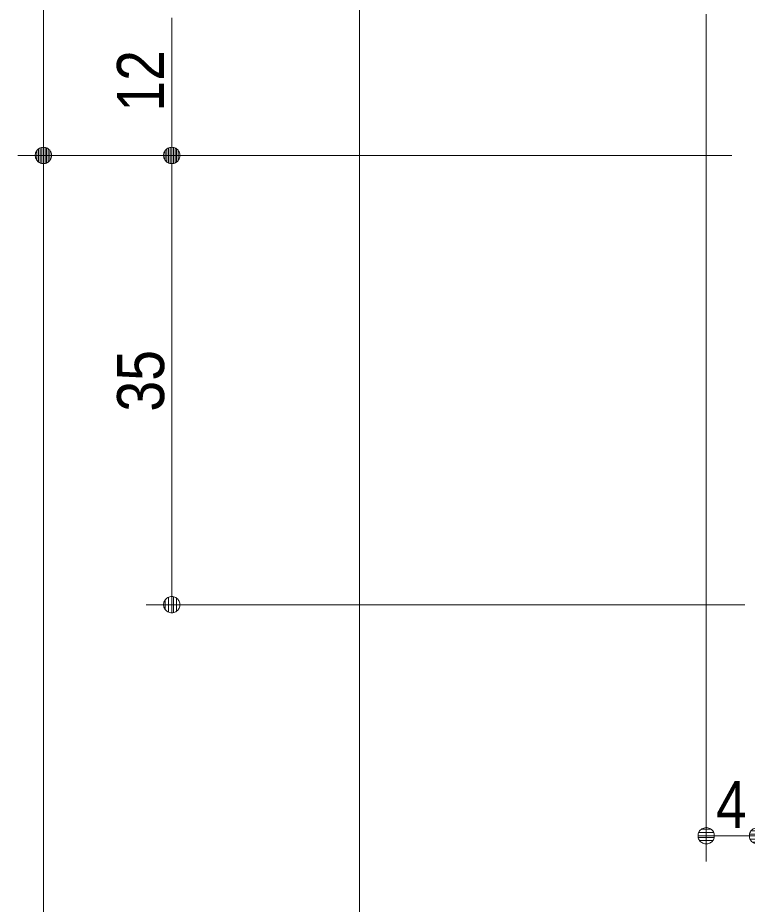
# Model space of a CAD drawing. Units: millimetres, scale not verified, with parts at other scales. Extents: x -6062 to 6062, y -3045 to 3045.
# Drawn here: x -296 to 273, y -43 to 648 of the extents above; entities that cross this region are included whole.
import ezdxf
from ezdxf.enums import TextEntityAlignment as Align

# ---------------------------------------------------------------- set-up
doc = ezdxf.new("R2010")
doc.units = ezdxf.units.MM
doc.header["$LTSCALE"] = 20
for name, color, linetype, lineweight in [('0-0_3一般', 7, 'Continuous', 9), ('0-1_2寸法-1', 7, 'Continuous', 9), ('0-2_0', 7, 'Continuous', 9)]:
    doc.layers.add(name, color=color, linetype=linetype, lineweight=lineweight)
doc.styles.add('ＭＳ Ｐゴシック', font='')
doc.styles.get('ＭＳ Ｐゴシック').set_extended_font_data('MS PGothic')

# ---------------------------------------------------------------- blocks, each defined once
blk = doc.blocks.new('グループ-82')
at = {"layer": '0-0_3一般'}
blk.add_line((35163.7, 19804.9), (35163.7, -40000), dxfattribs=at)
blk = doc.blocks.new('_Dot')
at = {"layer": '0-2_0'}
for p, q in [((-10, 0), (-20, 0)), ((9.78, 2), (-9.78, 2)), ((7.99, 6), (-7.99, 6)), ((9.16, -3.98), (-9.16, -3.98)), ((6, -7.98), (-6, -7.98))]:
    blk.add_line(p, q, dxfattribs=at)
for points in [[(10, 0), (9.92, 1.25), (9.69, 2.49), (9.3, 3.68), (8.76, 4.82), (8.09, 5.88), (7.29, 6.85), (6.37, 7.71), (5.36, 8.44), (4.26, 9.05), (3.09, 9.51), (1.87, 9.82), (0.63, 9.98), (-0.63, 9.98), (-1.87, 9.82), (-3.09, 9.51), (-4.26, 9.05), (-5.36, 8.44), (-6.37, 7.71), (-7.29, 6.85), (-8.09, 5.88), (-8.76, 4.82), (-9.3, 3.68), (-9.69, 2.49), (-9.92, 1.25), (-10, 0), (0, 0)], [(-10, 0), (-9.92, -1.25), (-9.69, -2.49), (-9.3, -3.68), (-8.76, -4.82), (-8.09, -5.88), (-7.29, -6.85), (-6.37, -7.71), (-5.36, -8.44), (-4.26, -9.05), (-3.09, -9.51), (-1.87, -9.82), (-0.63, -9.98), (0.63, -9.98), (1.87, -9.82), (3.09, -9.51), (4.26, -9.05), (5.36, -8.44), (6.37, -7.71), (7.29, -6.85), (8.09, -5.88), (8.76, -4.82), (9.3, -3.68), (9.69, -2.49), (9.92, -1.25), (10, 0), (0, 0)]]:
    blk.add_lwpolyline(points, close=True, dxfattribs=at)

msp = doc.modelspace()

# ---------------------------------------------------------------- linework, layer by layer
at = {"layer": '0-1_2寸法-1'}
for p, q in [((-275.69, 552.96), (-275.69, 977.53)), ((240.68, 650.25), (240.68, -9.75)), ((-175.69, 552.96), (-175.69, 647.53)), ((-195.69, 540.25), (-295.69, 540.25)), ((-195.69, 540.25), (-295.69, 540.25)), ((260.68, 540.25), (-195.69, 540.25)), ((260.68, 540.25), (-195.69, 540.25)), ((-275.69, 527.53), (-275.69, -1857.29)), ((-175.69, 202.96), (-175.69, 527.53)), ((270.68, 190.25), (-195.69, 190.25)), ((253.4, 10.25), (267.97, 10.25))]:
    msp.add_line(p, q, dxfattribs=at)

# ---------------------------------------------------------------- block references
at = {"layer": '0-0_3一般', "xscale": 0.05, "yscale": 0.05}
msp.add_blockref('グループ-82', (-1787.5, 0), dxfattribs=at)
at = {"layer": '0-1_2寸法-1', "xscale": 0.6356201, "yscale": 0.6356201}
for p, rotation in [((-275.69, 540.25), 270), ((-175.69, 540.25), 270), ((-275.69, 540.25), 90), ((-175.69, 540.25), 90), ((-175.69, 190.25), 270), ((240.68, 10.25), 180)]:
    msp.add_blockref('_Dot', p, dxfattribs=dict(at, rotation=rotation))
msp.add_blockref('_Dot', (280.68, 10.25), dxfattribs=at)

# ---------------------------------------------------------------- texts
at = {"layer": '0-1_2寸法-1', "style": 'ＭＳ Ｐゴシック', "width": 0.9}
for s, p in [('12', (-170.73, 574.32)), ('35', (-170.63, 340.65))]:
    msp.add_text(s, height=36.66, rotation=90, dxfattribs=at).set_placement(p, align=Align.BOTTOM_LEFT)
msp.add_text('4', height=36.66, dxfattribs=at).set_placement((248.29, 5.19), align=Align.BOTTOM_LEFT)

doc.saveas('drawing.dxf')
